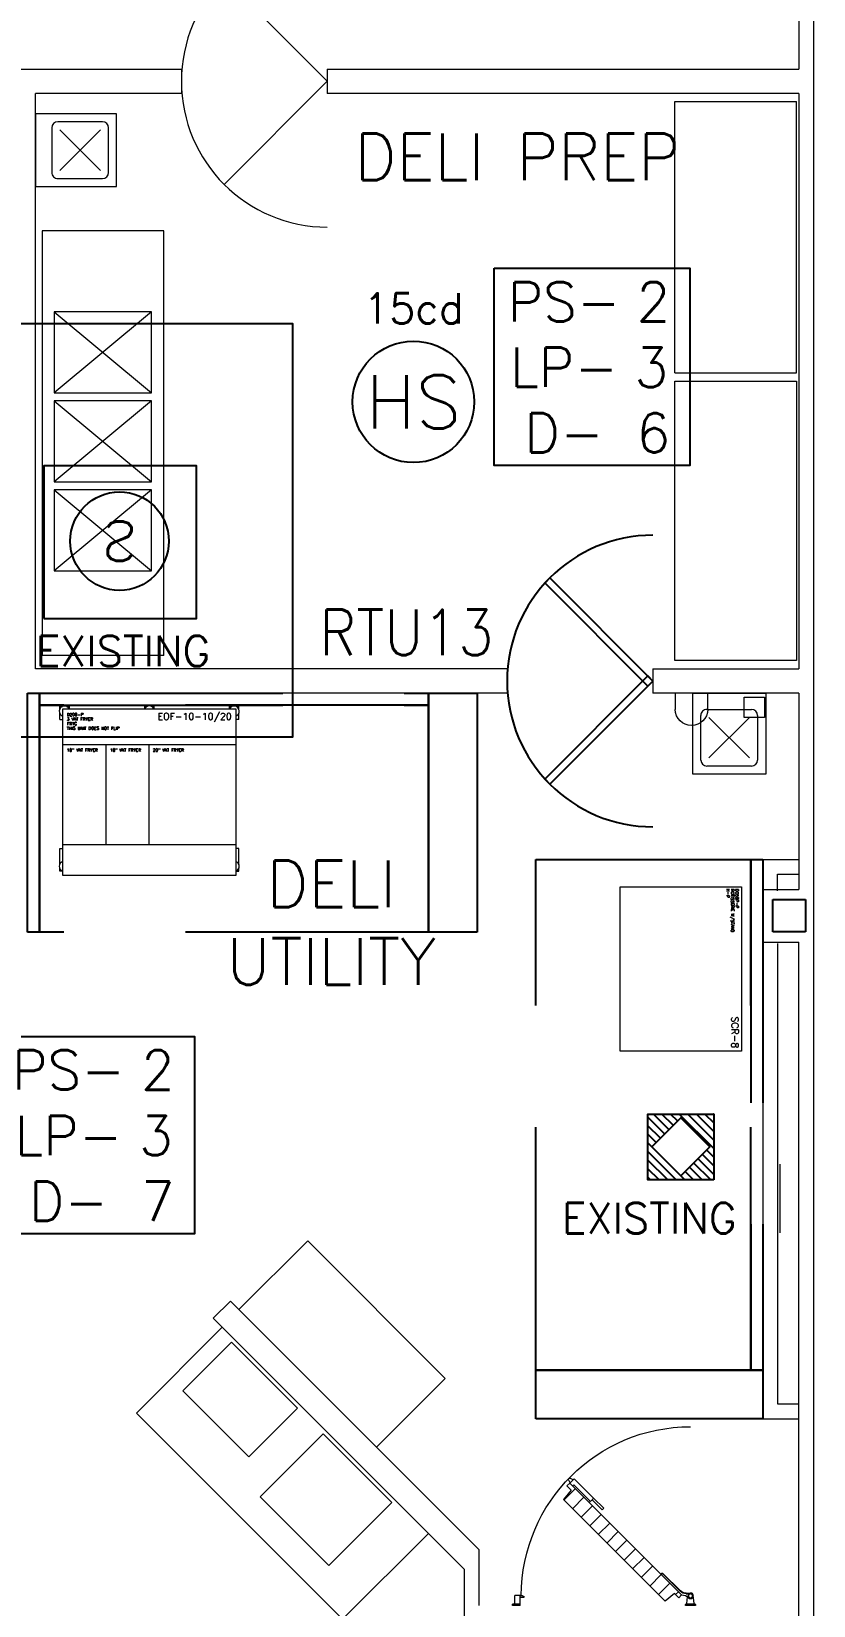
# Model space of a CAD drawing. Header units: inches. Extents: x 0 to 5040, y 0 to 3600.
# Drawn here: x 4367.7 to 4560.7, y 1844.5 to 2233 of the extents above; entities that cross this region are included whole.
import ezdxf
from ezdxf.enums import TextEntityAlignment as Align

# ---------------------------------------------------------------- set-up
doc = ezdxf.new("R2010")
doc.units = ezdxf.units.IN
doc.header["$LTSCALE"] = 240
doc.header["$MEASUREMENT"] = 0
doc.linetypes.add('XFLOOR$0$base-fp$0$HIDDEN', pattern=[0.375, 0.25, -0.125])
doc.layers.get('0').update_dxf_attribs({"linetype": 'CONTINUOUS'})
for name, color, linetype in [('A010-001$0$G-ANNO-SYMB', 3, 'CONTINUOUS'), ('EFP10-R$0$E-ALARM', 3, 'CONTINUOUS'), ('EFP10-R$0$G-ANNO-TEXT', 2, 'CONTINUOUS'), ('INITIATING', 4, 'CONTINUOUS'), ('LEADER', 4, 'CONTINUOUS'), ('NOTIFICATION', 6, 'CONTINUOUS'), ('XFLOOR$0$base-fp$0$A-SUSP-EQPM_EXST', 8, 'XFLOOR$0$base-fp$0$HIDDEN'), ('XFLOOR$0$base-fp$0$S-COLS_EXST', 8, 'CONTINUOUS')]:
    doc.layers.add(name, color=color, linetype=linetype)
for name, color, linetype, lineweight in [('XFLOOR$0$base-fp$0$A-DOOR-COLR_EXST', 8, 'CONTINUOUS', 18), ('XFLOOR$0$base-fp$0$A-DOOR-INTR', 8, 'CONTINUOUS', 25), ('XFLOOR$0$base-fp$0$A-DOOR-INTR_EXST', 8, 'CONTINUOUS', 18), ('XFLOOR$0$base-fp$0$A-EQPM-GROC_EXST', 8, 'CONTINUOUS', 18), ('XFLOOR$0$base-fp$0$A-EQPM-INTR_EXST', 8, 'CONTINUOUS', 18), ('XFLOOR$0$base-fp$0$A-EQPM-REFR_EXST', 8, 'CONTINUOUS', 18), ('XFLOOR$0$base-fp$0$A-FLOR-PFIX_EXST', 8, 'CONTINUOUS', 18), ('XFLOOR$0$base-fp$0$A-WALL-EXTR_EXST', 8, 'CONTINUOUS', 18), ('XFLOOR$0$base-fp$0$A-WALL-INTR_EXST', 8, 'CONTINUOUS', 18)]:
    doc.layers.add(name, color=color, linetype=linetype, lineweight=lineweight)
doc.layers.add('XFLOOR$0$base-fp$0$A-EQPM-NOTE_EXST', color=8, linetype='CONTINUOUS', plot=False)
doc.styles.add('A010-001$0$SIMPLEX', font='simplex.shx')
doc.styles.add('EFP10-R$0$SIMPLEX', font='simplex.shx', dxfattribs={"height": 11.25})
doc.styles.add('NORMAL', font='romans.shx')
doc.styles.add('ROMANS', font='romans.shx', dxfattribs={"width": 0.9})
doc.styles.add('SIMPLEX', font='simplex.shx', dxfattribs={"height": 0.09375})
doc.styles.add('XFLOOR$0$base-fp$0$SIMPLEX', font='simplex.shx')

# ---------------------------------------------------------------- blocks, each defined once
blk = doc.blocks.new('XFLOOR$0$base-fp$0$A-D010-SS-6SLS-30-P')
for p, q in [((0, 0), (72, 0)), ((0, -30), (0, 0)), ((72, 0), (72, -30)), ((72, -30), (0, -30))]:
    blk.add_line(p, q)
blk = doc.blocks.new('XFLOOR$0$base-fp$0$A-DC3-0-P')
h = blk.add_hatch()
h.set_pattern_fill('ANSI31', color=8, scale=24, angle=90, style=0)
h.set_pattern_definition([(135, (1831.1887, 1581.725), (2.1213203, 2.1213203), [])])
h.paths.add_polyline_path([(0.73, 2.99), (-0.33, 1.93), (-1.04, 2.64), (26.54, 30.22), (27.24, 29.51), (26.18, 28.45), (28.12, 26.14), (3.03, 1.06)])
for p, q in [((25.48, 31.28), (20.66, 26.46)), ((26.54, 30.22), (25.48, 31.28)), ((25.74, 31.01), (26.51, 31.41)), ((-1.04, 2.64), (26.54, 30.22)), ((21.45, 25.67), (25.56, 29.78)), ((25.56, 29.78), (25.83, 29.51)), ((27.24, 29.51), (26.18, 28.45)), ((26.18, 28.45), (28.12, 26.14)), ((26.45, 30.31), (26.85, 31.07)), ((26.54, 30.22), (27.24, 29.51)), ((3.03, 1.06), (28.12, 26.14)), ((20.66, 26.46), (18.18, 23.99)), ((18.54, 23.63), (18.18, 23.99)), ((21.01, 26.11), (18.54, 23.63)), ((21.01, 26.11), (20.84, 26.28)), ((21.01, 26.11), (21.72, 25.4)), ((-0.77, 3.62), (3.56, 7.94)), ((-0.68, 3.53), (3.64, 7.86)), ((3.91, 7.94), (4.09, 7.77)), ((-1.04, 2.64), (4.09, 7.77)), ((-4.47, 0.25), (-4.47, 0)), ((-4.47, 0), (-2.03, 0)), ((-4.34, 0.37), (-4.25, 0.37)), ((-4.25, 0.37), (-2.25, 0.37)), ((-4.13, 0.49), (-3.9, 2.57)), ((-2.18, 3.03), (-3.26, 3.03)), ((-2.37, 0.49), (-2.55, 2.12)), ((-2.52, 3.03), (-2.52, 2.91)), ((-2.18, 2.91), (-2.52, 2.91)), ((-2.16, 0.37), (-2.25, 0.37)), ((-2.03, 0), (-2.03, 0.25)), ((-0.33, 1.93), (-1.04, 2.64)), ((0.73, 2.99), (-0.33, 1.93)), ((0.73, 2.99), (3.03, 1.06)), ((38.11, 2.41), (37.86, 2.23)), ((37.94, 2), (38.75, 2)), ((38.75, 2.5), (38.41, 2.5)), ((38.75, 0), (38.75, 2.5)), ((38.75, 2.5), (40.14, 2.5)), ((38.75, 0.37), (40.64, 0.37)), ((38.75, 0), (40.64, 0)), ((40.14, 0.37), (40.14, 2.5)), ((40.64, 0), (40.64, 0.37))]:
    blk.add_line(p, q)
for radius in [0.656, 0.5]:
    blk.add_circle((-3.25, 2.37), radius)
for centre, radius, start, end in [((-3.25, 2.37), 41.76, 0.1715, 90), ((26.63, 31.19), 0.25, 332.588, 117.412), ((21.01, 26.46), 0.25, 135, 225), ((3.73, 7.77), 0.25, 45, 135), ((3.82, 7.68), 0.25, 45, 135), ((-4.34, 0.25), 0.125, 90, 180), ((-4.25, 0.5), 0.125, 270, 353.8509), ((-3.25, 2.5), 0.656, 54.0293, 173.8509), ((-1.03, 0.15), 2.49, 90.3427, 135), ((-2.25, 0.5), 0.125, 186.1491, 270), ((-2.18, 5.03), 2, 270, 315), ((-2.18, 5.03), 2.12, 270, 315), ((-2.16, 0.25), 0.125, 0, 90), ((37.94, 2.12), 0.125, 125.6747, 270), ((38.41, 2), 0.5, 90, 125.6747)]:
    blk.add_arc(centre, radius, start, end)
blk = doc.blocks.new('XFLOOR$0$base-fp$0$A-D014-SS-4SLS24-P')
for p, q in [((0, 0), (48, 0)), ((0, -24), (0, 0)), ((48, 0), (48, -24)), ((48, -24), (0, -24))]:
    blk.add_line(p, q)
blk = doc.blocks.new('XFLOOR$0$base-fp$0$A-D200-FRYG-(EOF-10-10_20)-P')
for p, q in [((-0.76, 0.64), (-0.1, 0.64)), ((-0.76, -0.02), (-0.76, 0.64)), ((-0.76, 0.64), (-0.1, 0.64)), ((-0.76, -0.02), (-0.76, 0.64)), ((0, 0), (42.69, 0)), ((0, -41.12), (0, 0)), ((0.92, 0.64), (1.59, 0.64)), ((0.92, 0.64), (1.59, 0.64)), ((1.59, 0.64), (1.59, 0)), ((1.59, 0.64), (1.59, 0)), ((20.17, 0.64), (20.17, 0)), ((20.84, 0.64), (20.17, 0.64)), ((20.17, 0.64), (20.17, 0)), ((20.84, 0.64), (20.17, 0.64)), ((22.52, 0.64), (21.85, 0.64)), ((22.52, 0.64), (21.85, 0.64)), ((22.52, 0), (22.52, 0.64)), ((22.52, 0), (22.52, 0.64)), ((41.1, 0.64), (41.1, 0)), ((41.77, 0.64), (41.1, 0.64)), ((41.1, 0.64), (41.1, 0)), ((41.77, 0.64), (41.1, 0.64)), ((42.69, 0), (42.69, -41.12)), ((43.45, 0.64), (42.78, 0.64)), ((43.45, 0.64), (42.78, 0.64)), ((43.45, -0.02), (43.45, 0.64)), ((43.45, -0.02), (43.45, 0.64)), ((-0.76, -2.64), (-0.76, -1.05)), ((-0.76, -2.64), (-0.76, -1.05)), ((-0.76, -2.64), (0, -2.64)), ((-0.76, -2.64), (0, -2.64)), ((43.45, -2.64), (42.69, -2.64)), ((43.45, -2.64), (42.69, -2.64)), ((43.45, -2.64), (43.45, -1.05)), ((43.45, -2.64), (43.45, -1.05)), ((0, -8.78), (42.69, -8.78)), ((10.67, -33.44), (10.67, -8.78)), ((21.35, -33.44), (21.35, -8.78)), ((-0.76, -34.45), (0, -34.45)), ((-0.76, -38.33), (-0.76, -34.45)), ((-0.76, -34.45), (0, -34.45)), ((-0.76, -38.33), (-0.76, -34.45)), ((0, -33.44), (21.35, -33.44)), ((0, -33.44), (21.35, -33.44)), ((21.34, -33.44), (42.69, -33.44)), ((21.34, -33.44), (42.69, -33.44)), ((43.45, -34.45), (42.69, -34.45)), ((43.45, -34.45), (42.69, -34.45)), ((43.45, -38.33), (43.45, -34.45)), ((43.45, -38.33), (43.45, -34.45)), ((-0.76, -40.02), (-0.76, -39.35)), ((-0.76, -40.02), (-0.76, -39.35)), ((-0.1, -40.02), (-0.76, -40.02)), ((-0.1, -40.02), (-0.76, -40.02)), ((42.69, -41.12), (0, -41.12)), ((42.78, -40.02), (43.45, -40.02)), ((42.78, -40.02), (43.45, -40.02)), ((43.45, -40.02), (43.45, -39.35)), ((43.45, -40.02), (43.45, -39.35))]:
    blk.add_line(p, q)
for centre, start, end in [((0.41, -0.54), 24.8269, 251.2538), ((0.41, -0.54), 24.8269, 251.2538), ((21.34, -0.54), 24.8269, 155.1731), ((21.34, -0.54), 24.8269, 155.1731), ((42.28, -0.54), 288.7462, 155.1731), ((42.28, -0.54), 288.7462, 155.1731), ((0.41, -38.84), 108.7462, 251.2538), ((0.41, -38.84), 108.7462, 251.2538), ((42.28, -38.84), 288.7462, 71.2538), ((42.28, -38.84), 288.7462, 71.2538)]:
    blk.add_arc(centre, 1.28, start, end)
at = {"layer": 'XFLOOR$0$base-fp$0$A-EQPM-NOTE_EXST', "style": 'XFLOOR$0$base-fp$0$SIMPLEX', "flags": 8}
for tag, p in [('VENDOR', (1, -3.25)), ('WDSNO', (1, -1)), ('DESC', (1, -2.12)), ('NOTES1', (1, -4.38))]:
    blk.add_attdef(tag, text='', height=0.75, dxfattribs=at).set_placement(p, align=Align.TOP_LEFT)
blk.add_attdef('MODELNO', text='', height=1.69, dxfattribs=at).set_placement((41.69, -1), align=Align.TOP_RIGHT)
blk = doc.blocks.new('XFLOOR$0$base-fp$0$A-SOAPTWL DISP-P')
for p, q in [((14, 0), (22, 0)), ((14, -4), (14, 0)), ((22, 0), (22, -4)), ((0, -1), (0, -6)), ((5, -1), (0, -1)), ((5, -6), (5, -1)), ((0, -6), (5, -6))]:
    blk.add_line(p, q)
blk.add_arc((18, -4), 4, 180, 0)
blk = doc.blocks.new('XFLOOR$0$base-fp$0$A-D059P-H-P-SCR-8-P')
for p, q in [((0, 0), (40.62, 0)), ((0, -29.88), (0, 0)), ((40.62, 0), (40.62, -29.88)), ((40.62, -29.88), (0, -29.88))]:
    blk.add_line(p, q)
at = {"layer": 'XFLOOR$0$base-fp$0$A-EQPM-NOTE_EXST', "style": 'XFLOOR$0$base-fp$0$SIMPLEX', "flags": 8}
for tag, p in [('VENDOR', (0.55, -2.93)), ('WDSNO', (0.55, -0.68)), ('DESC', (0.55, -1.8))]:
    blk.add_attdef(tag, text='', height=0.75, dxfattribs=at).set_placement(p, align=Align.TOP_LEFT)
blk.add_attdef('MODELNO', text='', height=1.69, dxfattribs=at).set_placement((39.86, -0.73), align=Align.TOP_RIGHT)
blk = doc.blocks.new('XFLOOR')
at = {"layer": 'XFLOOR$0$base-fp$0$A-DOOR-INTR', "color": 8}
for points in [[(2857.4, 2011.16), (2831.94, 2036.62), (2830.7, 2035.38), (2856.16, 2009.92)], [(2857.4, 2011.16), (2831.94, 1985.71), (2830.7, 1986.94), (2856.16, 2012.4)]]:
    blk.add_lwpolyline(points, close=True, dxfattribs=at)
blk.add_arc((2857.4, 2011.16), 36, 90, 270, dxfattribs=at)
at = {"layer": 'XFLOOR$0$base-fp$0$A-DOOR-INTR_EXST', "color": 8}
for q in [(2751.57, 2184.67), (2751.57, 2133.76)]:
    blk.add_line((2777.02, 2159.21), q, dxfattribs=at)
for centre, radius, start, end in [((2777.02, 2159.21), 36, 90.0042, 179.9958), ((2777.03, 2159.22), 36.01, 180.0148, 269.9852)]:
    blk.add_arc(centre, radius, start, end, dxfattribs=at)
at = {"layer": 'XFLOOR$0$base-fp$0$A-EQPM-GROC_EXST', "color": 8}
for p, q in [((2869.22, 1991.66), (2869.22, 2002.66)), ((2870.72, 2004.16), (2881.72, 2004.16)), ((2871.22, 1992.16), (2881.22, 2002.16)), ((2871.22, 2002.16), (2881.22, 1992.16)), ((2883.22, 2002.66), (2883.22, 1991.66)), ((2881.72, 1990.16), (2870.72, 1990.16))]:
    blk.add_line(p, q, dxfattribs=at)
for points in [[(2885.22, 2008.16), (2885.22, 1988.16), (2867.22, 1988.16), (2867.22, 2008.16)], [(2741.37, 1835.9), (2753.39, 1847.92), (2769.65, 1831.66), (2757.63, 1819.64)]]:
    blk.add_lwpolyline(points, close=True, dxfattribs=at)
for centre, radius, start, end in [((2870.71, 2002.67), 1.49, 89.7, 180.3), ((2881.71, 2002.65), 1.51, 0.2698, 89.7302), ((2870.72, 1991.66), 1.5, 180, 270), ((2881.71, 1991.67), 1.51, 270.2969, 359.7031)]:
    blk.add_arc(centre, radius, start, end, dxfattribs=at)
at = {"layer": 'XFLOOR$0$base-fp$0$A-EQPM-INTR_EXST', "color": 8}
for p, q in [((2862.8, 2087.21), (2862.8, 2154.21)), ((2862.8, 2154.21), (2892.8, 2154.21)), ((2892.8, 2087.21), (2892.8, 2154.21)), ((2862.8, 2087.21), (2892.8, 2087.21)), ((2862.8, 2085.21), (2892.8, 2085.21)), ((2862.8, 2016.21), (2862.8, 2085.21)), ((2892.8, 2085.21), (2892.8, 2016.21)), ((2892.8, 2016.21), (2862.8, 2016.21)), ((2814.02, 2008.16), (2802.02, 2008.16)), ((2888.78, 1874.92), (2888.78, 1891.92))]:
    blk.add_line(p, q, dxfattribs=at)
at = {"layer": 'XFLOOR$0$base-fp$0$A-EQPM-REFR_EXST', "color": 8}
for p, q in [((2760.42, 1809.77), (2775.98, 1825.33)), ((2775.98, 1825.33), (2792.95, 1808.36)), ((2777.39, 1792.8), (2760.42, 1809.77)), ((2792.95, 1808.36), (2777.39, 1792.8))]:
    blk.add_line(p, q, dxfattribs=at)
at = {"layer": 'XFLOOR$0$base-fp$0$A-FLOR-PFIX_EXST', "color": 8}
for p, q in [((2705.02, 2151.21), (2705.02, 2133.21)), ((2725.02, 2151.21), (2705.02, 2151.21)), ((2721.52, 2149.21), (2710.52, 2149.21)), ((2725.02, 2133.21), (2725.02, 2151.21)), ((2709.02, 2147.71), (2709.02, 2136.71)), ((2721.02, 2137.21), (2711.02, 2147.21)), ((2711.02, 2137.21), (2721.02, 2147.21)), ((2723.02, 2136.71), (2723.02, 2147.71)), ((2710.52, 2135.21), (2721.52, 2135.21)), ((2705.02, 2133.21), (2725.02, 2133.21)), ((2706.65, 2122.33), (2706.65, 2017.5)), ((2736.65, 2122.33), (2706.65, 2122.33)), ((2736.65, 2017.5), (2736.65, 2122.33)), ((2709.65, 2102.33), (2709.65, 2082.33)), ((2733.65, 2102.33), (2709.65, 2082.33)), ((2709.65, 2102.33), (2733.65, 2082.33)), ((2733.65, 2102.33), (2709.65, 2102.33)), ((2733.65, 2082.33), (2733.65, 2102.33)), ((2709.65, 2082.33), (2733.65, 2082.33)), ((2709.65, 2080.33), (2709.65, 2060.33)), ((2709.65, 2080.33), (2733.65, 2060.33)), ((2733.65, 2080.33), (2709.65, 2060.33)), ((2733.65, 2080.33), (2709.65, 2080.33)), ((2733.65, 2060.33), (2733.65, 2080.33)), ((2709.65, 2060.33), (2733.65, 2060.33)), ((2709.65, 2058.33), (2709.65, 2038.33)), ((2733.65, 2058.33), (2709.65, 2058.33)), ((2733.65, 2058.33), (2709.65, 2038.33)), ((2709.65, 2058.33), (2733.65, 2038.33)), ((2733.65, 2038.33), (2733.65, 2058.33)), ((2709.65, 2038.33), (2733.65, 2038.33)), ((2736.65, 2017.5), (2706.65, 2017.5))]:
    blk.add_line(p, q, dxfattribs=at)
for centre, radius, start, end in [((2710.52, 2147.71), 1.5, 90.0145, 179.9855), ((2721.52, 2147.7), 1.51, 0.2698, 89.7302), ((2710.52, 2136.71), 1.49, 179.7603, 270.2397), ((2721.52, 2136.71), 1.5, 270.0145, 359.9855)]:
    blk.add_arc(centre, radius, start, end, dxfattribs=at)
at = {"layer": 'XFLOOR$0$base-fp$0$A-SUSP-EQPM_EXST', "color": 8}
for points in [[(2706.02, 1949.16), (2703.02, 1949.16), (2703.02, 2008.16), (2706.02, 2008.16)], [(2706.02, 2008.16), (2802.01, 2008.16), (2802.01, 2005.16), (2706.02, 2005.16)], [(2706.02, 2005.16), (2802.01, 2005.16), (2802.01, 1949.16), (2706.02, 1949.16)], [(2802.01, 1949.16), (2802.01, 2008.16), (2814.01, 2008.16), (2814.01, 1949.16)], [(2828.52, 1967.06), (2881.52, 1967.06), (2881.52, 1841.06), (2828.52, 1841.06)], [(2881.52, 1967.06), (2884.52, 1967.06), (2884.52, 1841.06), (2881.52, 1841.06)], [(2828.52, 1841.06), (2884.52, 1841.06), (2884.52, 1829.06), (2828.52, 1829.06)]]:
    blk.add_lwpolyline(points, close=True, dxfattribs=at)
at = {"layer": 'XFLOOR$0$base-fp$0$A-WALL-EXTR_EXST', "color": 8}
blk.add_line((2897.02, 2294.21), (2897.02, 382.21), dxfattribs=at)
at = {"layer": 'XFLOOR$0$base-fp$0$A-WALL-INTR_EXST', "color": 8}
for p, q in [((2893.4, 2288.21), (2893.4, 2162.21)), ((2699.02, 2162.21), (2741.02, 2162.21)), ((2741.02, 2162.21), (2741.02, 2156.21)), ((2777.02, 2162.21), (2893.4, 2162.21)), ((2777.02, 2162.21), (2777.02, 2156.21)), ((2705.02, 2014.16), (2705.02, 2156.21)), ((2741.02, 2156.21), (2705.02, 2156.21)), ((2893.4, 2156.21), (2777.02, 2156.21)), ((2893.4, 2156.21), (2893.4, 2014.16)), ((2821.4, 2014.16), (2705.02, 2014.16)), ((2821.4, 2014.16), (2821.4, 2008.16)), ((2857.4, 2014.16), (2893.4, 2014.16)), ((2857.4, 2014.16), (2857.4, 2008.16)), ((2821.4, 2008.16), (2703.02, 2008.16)), ((2893.4, 2008.16), (2857.4, 2008.16)), ((2893.4, 2008.16), (2893.4, 1959.71)), ((2884.52, 1959.34), (2884.52, 1967.06)), ((2884.52, 1967.06), (2893.4, 1967.06)), ((2888.15, 1963.44), (2893.4, 1963.44)), ((2888.15, 1959.34), (2888.15, 1963.44)), ((2884.52, 1959.71), (2893.4, 1959.71)), ((2884.52, 1959.71), (2884.52, 1946.71)), ((2884.52, 1946.71), (2893.4, 1946.71)), ((2884.52, 1946.34), (2884.52, 1829.06)), ((2888.15, 1946.34), (2888.15, 1832.69)), ((2893.4, 1771.03), (2893.4, 1946.71)), ((2748.87, 1853.86), (2753.11, 1858.1)), ((2814.44, 1796.77), (2753.11, 1858.1)), ((2748.87, 1853.86), (2810.81, 1791.91)), ((2888.15, 1832.69), (2893.4, 1832.69)), ((2884.52, 1829.06), (2893.4, 1829.06)), ((2814.44, 1796.77), (2814.44, 1782.94)), ((2810.81, 1791.91), (2810.81, 1510.55))]:
    blk.add_line(p, q, dxfattribs=at)
at = {"layer": 'XFLOOR$0$base-fp$0$S-COLS_EXST', "color": 8}
for p, q in [((2887.02, 1957.21), (2895.02, 1957.21)), ((2887.02, 1949.21), (2887.02, 1957.21)), ((2895.02, 1957.21), (2895.02, 1949.21)), ((2895.02, 1949.21), (2887.02, 1949.21))]:
    blk.add_line(p, q, dxfattribs=at)
at = {"layer": 'XFLOOR$0$base-fp$0$A-DOOR-COLR_EXST', "color": 8, "xscale": -1}
blk.add_blockref('XFLOOR$0$base-fp$0$A-DC3-0-P', (2863.41, 1782.94), dxfattribs=at)
at = {"layer": 'XFLOOR$0$base-fp$0$A-EQPM-GROC_EXST', "color": 8, "xscale": -1}
blk.add_blockref('XFLOOR$0$base-fp$0$A-SOAPTWL DISP-P', (2884.9, 2008.16), dxfattribs=at)
at = {"layer": 'XFLOOR$0$base-fp$0$A-EQPM-GROC_EXST', "color": 8}
ref = blk.add_blockref('XFLOOR$0$base-fp$0$A-D200-FRYG-(EOF-10-10_20)-P', (2711.74, 2004.26), dxfattribs=at)
ref.add_attrib('MODELNO', 'EOF-10-10/20', dxfattribs={"layer": 'XFLOOR$0$base-fp$0$A-EQPM-NOTE_EXST', "height": 1.6875, "style": 'XFLOOR$0$base-fp$0$SIMPLEX'}).set_placement((2753.43, 2003.26), align=Align.TOP_RIGHT)
ref.add_attrib('WDSNO', 'D200-P', dxfattribs={"layer": 'XFLOOR$0$base-fp$0$A-EQPM-NOTE_EXST', "height": 0.75, "style": 'XFLOOR$0$base-fp$0$SIMPLEX'}).set_placement((2712.74, 2003.26), align=Align.TOP_LEFT)
ref.add_attrib('DESC', '3 VAT FRYER', dxfattribs={"layer": 'XFLOOR$0$base-fp$0$A-EQPM-NOTE_EXST', "height": 0.75, "style": 'XFLOOR$0$base-fp$0$SIMPLEX'}).set_placement((2712.74, 2002.14), align=Align.TOP_LEFT)
ref.add_attrib('VENDOR', 'FRYG', dxfattribs={"layer": 'XFLOOR$0$base-fp$0$A-EQPM-NOTE_EXST', "height": 0.75, "style": 'XFLOOR$0$base-fp$0$SIMPLEX'}).set_placement((2712.74, 2001.01), align=Align.TOP_LEFT)
ref.add_attrib('NOTES2', '10" VAT FRYER', dxfattribs={"layer": 'XFLOOR$0$base-fp$0$A-EQPM-NOTE_EXST', "height": 0.75, "style": 'XFLOOR$0$base-fp$0$SIMPLEX'}).set_placement((2712.74, 1994.48), align=Align.TOP_LEFT)
ref.add_attrib('NOTES4', '20" VAT FRYER', dxfattribs={"layer": 'XFLOOR$0$base-fp$0$A-EQPM-NOTE_EXST', "height": 0.75, "style": 'XFLOOR$0$base-fp$0$SIMPLEX'}).set_placement((2733.99, 1994.48), align=Align.TOP_LEFT)
ref.add_attrib('NOTES1', 'THIS UNIT DOES NOT FLIP', dxfattribs={"layer": 'XFLOOR$0$base-fp$0$A-EQPM-NOTE_EXST', "height": 0.75, "style": 'XFLOOR$0$base-fp$0$SIMPLEX'}).set_placement((2712.74, 1999.89), align=Align.TOP_LEFT)
ref.add_attrib('NOTES3', '10" VAT FRYER', dxfattribs={"layer": 'XFLOOR$0$base-fp$0$A-EQPM-NOTE_EXST', "height": 0.75, "style": 'XFLOOR$0$base-fp$0$SIMPLEX'}).set_placement((2723.41, 1994.48), align=Align.TOP_LEFT)
ref = blk.add_blockref('XFLOOR$0$base-fp$0$A-D059P-H-P-SCR-8-P', (2879.22, 1960.38), dxfattribs=dict(at, rotation=270))
ref.add_attrib('WDSNO', 'D059P-P', dxfattribs={"layer": 'XFLOOR$0$base-fp$0$A-EQPM-NOTE_EXST', "height": 0.75, "rotation": 270, "style": 'XFLOOR$0$base-fp$0$SIMPLEX'}).set_placement((2878.54, 1959.84), align=Align.TOP_LEFT)
ref.add_attrib('DESC', 'ROTISSERIE W/STAND', dxfattribs={"layer": 'XFLOOR$0$base-fp$0$A-EQPM-NOTE_EXST', "height": 0.75, "rotation": 270, "style": 'XFLOOR$0$base-fp$0$SIMPLEX'}).set_placement((2877.42, 1959.84), align=Align.TOP_LEFT)
ref.add_attrib('VENDOR', 'H-P', dxfattribs={"layer": 'XFLOOR$0$base-fp$0$A-EQPM-NOTE_EXST', "height": 0.75, "rotation": 270, "style": 'XFLOOR$0$base-fp$0$SIMPLEX'}).set_placement((2876.29, 1959.84), align=Align.TOP_LEFT)
ref.add_attrib('MODELNO', 'SCR-8', dxfattribs={"layer": 'XFLOOR$0$base-fp$0$A-EQPM-NOTE_EXST', "height": 1.688, "rotation": 270, "style": 'XFLOOR$0$base-fp$0$SIMPLEX'}).set_placement((2878.49, 1920.52), align=Align.TOP_RIGHT)
at = {"layer": 'XFLOOR$0$base-fp$0$A-EQPM-GROC_EXST', "color": 8, "linetype": 'Continuous', "lineweight": -3}
for name, p, rotation in [('XFLOOR$0$base-fp$0$A-D014-SS-4SLS24-P', (2772.2, 1872.95), 315.0000000030722), ('XFLOOR$0$base-fp$0$A-D010-SS-6SLS-30-P', (2751.11, 1851.66), 315.0000000006725)]:
    blk.add_blockref(name, p, dxfattribs=dict(at, rotation=rotation))
blk = doc.blocks.new('PC2R')
at = {"layer": 'NOTIFICATION'}
blk.add_circle((0, 0), 0.125, dxfattribs=at)
at = {"layer": 'NOTIFICATION', "color": 2, "style": 'ROMANS'}
blk.add_text('HS', height=0.10938, dxfattribs=at).set_placement((0, 0), align=Align.MIDDLE)
blk.add_attdef('115CD', text='', height=0.0625, dxfattribs=at).set_placement((0, 0.1609), align=Align.CENTER)
blk = doc.blocks.new('A$C5E320BCF')
at = {"layer": 'NOTIFICATION'}
blk.add_lwpolyline([(0, 0.4062), (0.4024, 0.4062), (0.4024, 0), (0, 0)], close=True, dxfattribs=at)
at = {"layer": 'NOTIFICATION', "color": 2, "insert": (0.1437, 0.2022), "char_height": 0.08097, "width": 0.676855, "attachment_point": 5, "style": 'NORMAL'}
blk.add_mtext('PS-\\PLP-\\PD-', dxfattribs=at)
at = {"layer": 'NOTIFICATION', "color": 2, "style": 'NORMAL', "flags": 4}
for tag, p in [('PS', (0.2955, 0.3371)), ('LP', (0.2955, 0.2022)), ('D', (0.2955, 0.0672))]:
    blk.add_attdef(tag, text='', height=0.081, dxfattribs=at).set_placement(p, align=Align.MIDDLE_LEFT)
blk = doc.blocks.new('EFP10-R$0$E-ITJB')
at = {"linetype": 'Continuous'}
h = blk.add_hatch(dxfattribs=at)
h.set_pattern_fill('ANSI31', color=256, scale=0.125, angle=-90, style=0)
h.paths.add_polyline_path([(0, 0.0847), (0.1694, 0.0847), (0.1694, -0.0847), (0, -0.0847)])
h.paths.add_polyline_path([(0.0101, 0), (0.0847, 0.0746), (0.1593, 0), (0.0847, -0.0746)], flags=16)
for points in [[(0, 0.0847), (0.1694, 0.0847), (0.1694, -0.0847), (0, -0.0847)], [(0.0101, 0), (0.0847, 0.0746), (0.1593, 0), (0.0847, -0.0746)]]:
    blk.add_lwpolyline(points, close=True, dxfattribs=at)
blk = doc.blocks.new('D4120')
at = {"layer": 'INITIATING'}
blk.add_lwpolyline([(-0.156, -0.1592), (0.1584, -0.1592), (0.1584, 0.1551), (-0.156, 0.1551)], close=True, dxfattribs=at)
blk.add_circle((0, 0), 0.1013, dxfattribs=at)
at = {"layer": 'INITIATING', "color": 2, "style": 'SIMPLEX', "text_generation_flag": 2, "flags": 8}
blk.add_attdef('S', text='', height=0.081, dxfattribs=at).set_placement((0, 0), align=Align.MIDDLE_CENTER)

msp = doc.modelspace()

# ---------------------------------------------------------------- linework, layer by layer
at = {"color": 2}
msp.add_lwpolyline([(4345.91, 2160.94), (4432.16, 2160.94), (4432.16, 2058.81), (4345.91, 2058.81)], close=True, dxfattribs=at)

# ---------------------------------------------------------------- block references
ref = msp.add_blockref('D4120', (4389.45, 2107.24), dxfattribs=dict(xscale=120, yscale=120, zscale=120))
ref.add_attrib('S', 'S', dxfattribs={"layer": 'INITIATING', "color": 2, "height": 9.72, "style": 'SIMPLEX', "text_generation_flag": 2}).set_placement((4389.45, 2107.24), align=Align.MIDDLE_CENTER)
at = {"layer": 'EFP10-R$0$E-ALARM', "xscale": 95.9999999999998, "yscale": 95.9999999999998, "zscale": 95.9999999999998, "rotation": 180.0000000000001}
msp.add_blockref('EFP10-R$0$E-ITJB', (4536.1, 1957.68), dxfattribs=at)
at = {"layer": 'LEADER'}
msp.add_blockref('XFLOOR', (1663.69, 61.54), dxfattribs=at)
at = {"layer": 'NOTIFICATION'}
ref = msp.add_blockref('A$C5E320BCF', (4481.93, 2125.88), dxfattribs=dict(at, xscale=120, yscale=120, zscale=120))
ref.add_attrib('PS', '2', dxfattribs={"color": 2, "height": 9.72, "style": 'NORMAL', "flags": 4}).set_placement((4517.03, 2166.34), align=Align.MIDDLE_LEFT)
ref.add_attrib('LP', '3', dxfattribs={"color": 2, "height": 9.72, "style": 'NORMAL', "flags": 4}).set_placement((4516.54, 2150.14), align=Align.MIDDLE_LEFT)
ref.add_attrib('D', '6', dxfattribs={"color": 2, "height": 9.72, "style": 'NORMAL', "flags": 4}).set_placement((4517.03, 2133.94), align=Align.MIDDLE_LEFT)
at = {"layer": 'NOTIFICATION', "xscale": 120, "yscale": 120, "zscale": 120}
msp.add_blockref('PC2R', (4461.97, 2141.61), dxfattribs=at).add_auto_attribs({'115CD': '15cd'})
at = {"layer": 'NOTIFICATION'}
ref = msp.add_blockref('A$C5E320BCF', (4359.62, 1936.22), dxfattribs=dict(at, xscale=120, yscale=120, zscale=120))
ref.add_attrib('PS', '2', dxfattribs={"color": 2, "height": 9.72, "style": 'NORMAL', "flags": 4}).set_placement((4394.72, 1976.68), align=Align.MIDDLE_LEFT)
ref.add_attrib('LP', '3', dxfattribs={"color": 2, "height": 9.72, "style": 'NORMAL', "flags": 4}).set_placement((4394.24, 1960.48), align=Align.MIDDLE_LEFT)
ref.add_attrib('D', '7', dxfattribs={"color": 2, "height": 9.72, "style": 'NORMAL', "flags": 4}).set_placement((4394.72, 1944.28), align=Align.MIDDLE_LEFT)

# ---------------------------------------------------------------- texts
at = {"layer": 'A010-001$0$G-ANNO-SYMB', "char_height": 11.5, "width": 178.1157, "attachment_point": 2, "style": 'A010-001$0$SIMPLEX'}
for s, insert in [('DELI PREP', (4487.63, 2207.84)), ('DELI\\PUTILITY', (4441.71, 2028.37))]:
    msp.add_mtext(s, dxfattribs=dict(at, insert=insert))
at = {"layer": 'EFP10-R$0$G-ANNO-TEXT', "style": 'EFP10-R$0$SIMPLEX', "width": 0.9}
msp.add_text('RTU13', height=11.25, dxfattribs=at).set_placement((4460.23, 2079.07), align=Align.CENTER)
at = {"layer": 'EFP10-R$0$G-ANNO-TEXT', "char_height": 7.5, "width": 211.4414, "attachment_point": 2, "style": 'EFP10-R$0$SIMPLEX'}
for insert in [(4390.25, 2083.85), (4520.13, 1943.85)]:
    msp.add_mtext('EXISTING', dxfattribs=dict(at, insert=insert))

doc.saveas('drawing.dxf')
